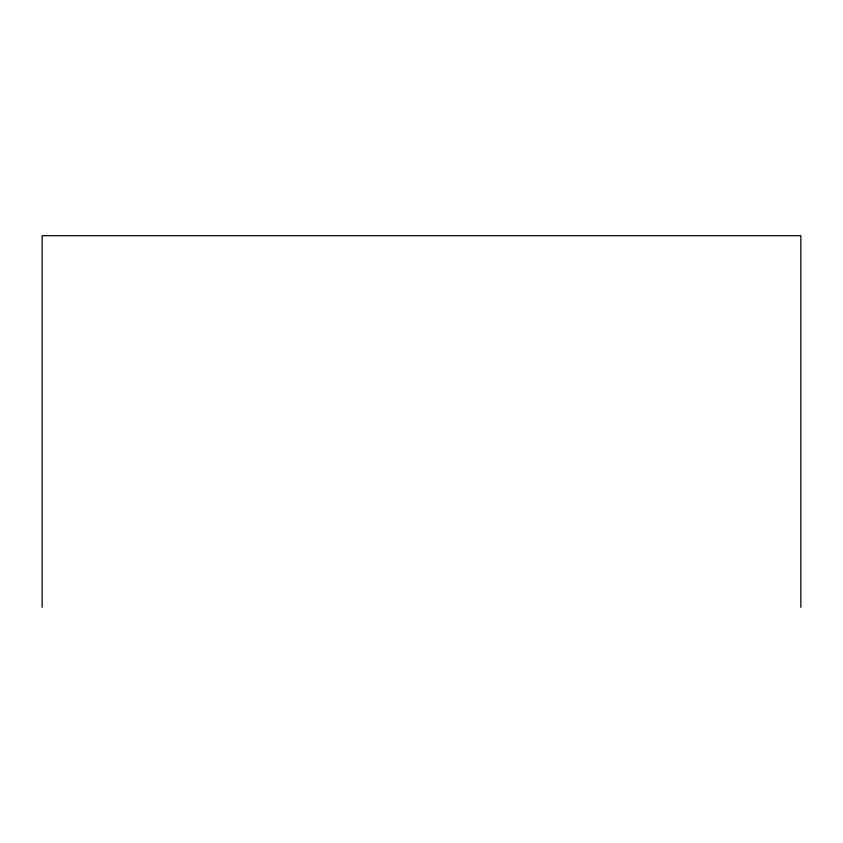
<?xml version="1.0" encoding="UTF-8"?>
<svg xmlns="http://www.w3.org/2000/svg" width="843" height="843" viewBox="0 0 843 843"><rect width="100%" height="100%" fill="white"/><g stroke="black" fill="none" stroke-linecap="round" stroke-linejoin="round"><path stroke-width="1.26" d="M800.85 607.308L800.85 235.692L42.15 235.692L42.15 607.308"/></g></svg>
